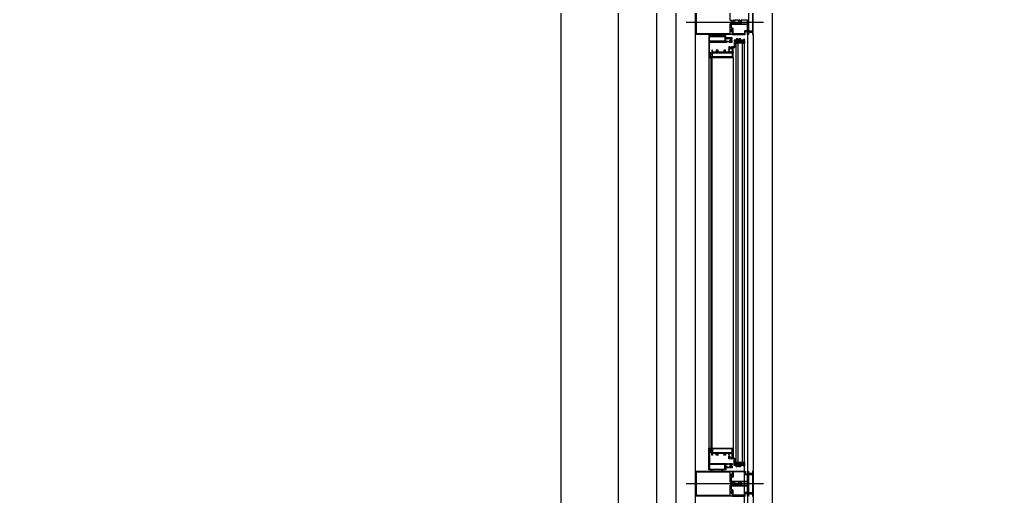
# Model space of a CAD drawing. Header units: millimetres. Extents: x 0 to 356400, y 0 to 68257.
# Drawn here: x 22177.9 to 22281.5, y 6980.2 to 7029.7 of the extents above; entities that cross this region are included whole.
import ezdxf

# ---------------------------------------------------------------- set-up
doc = ezdxf.new("R2010")
doc.units = ezdxf.units.MM
doc.header["$LTSCALE"] = 75
doc.layers.add('8', color=8, linetype='Continuous')

# ---------------------------------------------------------------- blocks, each defined once
blk = doc.blocks.new('G$C7369CDF7')
at = {"layer": '8'}
for p, q in [((7230.3, 54850), (10850.3, 54850)), ((8440.3, 54625.8), (8440.3, 54827.1)), ((9640.3, 54625.8), (9640.3, 54827.1)), ((8440.3, 54800), (8407.8, 54800)), ((8416.8, 54798.5), (8464.3, 54798.5)), ((8472.8, 54800), (8440.3, 54800)), ((8464.3, 54798.5), (8464.3, 54789.1)), ((8465.8, 54789.1), (8465.8, 54798)), ((8465.9, 54788.5), (8465.9, 54796.7)), ((8466.3, 54798.5), (8472.8, 54798.5)), ((8467.4, 54796.7), (8467.4, 54788.5)), ((8472.8, 54800), (10775.3, 54800)), ((8472.8, 54798.5), (8472.8, 54800)), ((9640.3, 54800), (9607.8, 54800)), ((9607.8, 54800), (9607.8, 54798.5)), ((9607.8, 54798.5), (9614.3, 54798.5)), ((9613.2, 54788.5), (9613.2, 54796.7)), ((9614.7, 54796.7), (9614.7, 54788.5)), ((9614.8, 54798), (9614.8, 54789.1)), ((9616.3, 54789.1), (9616.3, 54798)), ((9616.8, 54798.5), (9664.3, 54798.5)), ((9672.8, 54800), (9640.3, 54800)), ((9664.3, 54798.5), (9664.3, 54789.1)), ((9665.8, 54789.1), (9665.8, 54798)), ((9665.9, 54788.5), (9665.9, 54796.7)), ((9666.3, 54798.5), (9672.8, 54798.5)), ((9667.4, 54796.7), (9667.4, 54788.5)), ((9672.8, 54798.5), (9672.8, 54800)), ((8415.2, 54788), (8440.3, 54788)), ((8444.8, 54786), (8435.8, 54786)), ((8435.8, 54786), (8435.8, 54769)), ((8440.3, 54788), (8465.4, 54788)), ((8444.8, 54769), (8444.8, 54786)), ((8446.8, 54785), (8446.8, 54757.8)), ((8461.3, 54786), (8447.8, 54786)), ((8461.3, 54785.3), (8461.3, 54786)), ((8472.8, 54786), (8462.8, 54786)), ((8462.8, 54786), (8462.8, 54785.3)), ((8465.3, 54785.5), (8463.3, 54785.5)), ((8463.3, 54785.5), (8463.3, 54779)), ((8464.3, 54778), (8470.8, 54778)), ((8465.3, 54780), (8465.3, 54785.5)), ((8471.8, 54780), (8465.3, 54780)), ((8467.9, 54788), (8472.8, 54788)), ((8470.8, 54778), (8470.8, 54748.6)), ((8472.8, 54788), (8472.8, 54786)), ((8472.8, 54786), (10775.3, 54786)), ((8472.8, 54746.3), (8472.8, 54779)), ((8485, 54777.7), (8485, 54776.8)), ((8489.2, 54778), (8485.3, 54778)), ((8485.3, 54776.5), (8487.2, 54776.5)), ((8487.2, 54776.5), (8487.2, 54767.2)), ((8489.2, 54769), (8489.2, 54778)), ((8492.7, 54753), (8492.7, 54777)), ((8492.7, 54777), (8495.2, 54777)), ((8495.2, 54773), (8495.2, 54778)), ((10752.9, 54778), (8495.2, 54778)), ((8495.2, 54777), (8495.2, 54753)), ((9585.4, 54773), (8495.2, 54773)), ((9585.4, 54773), (9585.4, 54778)), ((9585.4, 54777), (9585.4, 54753)), ((9587.9, 54777), (9585.4, 54777)), ((9587.9, 54753), (9587.9, 54777)), ((9591.4, 54769), (9591.4, 54778)), ((9591.4, 54778), (9595.3, 54778)), ((9595.3, 54776.5), (9593.4, 54776.5)), ((9593.4, 54776.5), (9593.4, 54767.2)), ((9595.6, 54777.7), (9595.6, 54776.8)), ((9607.8, 54786), (9607.8, 54788)), ((9607.8, 54788), (9612.7, 54788)), ((9617.8, 54786), (9607.8, 54786)), ((9607.8, 54746.3), (9607.8, 54779)), ((9608.8, 54780), (9615.3, 54780)), ((9616.3, 54778), (9609.8, 54778)), ((9609.8, 54778), (9609.8, 54748.6)), ((9615.2, 54788), (9640.3, 54788)), ((9615.3, 54780), (9615.3, 54785.5)), ((9615.3, 54785.5), (9617.3, 54785.5)), ((9617.3, 54785.5), (9617.3, 54779)), ((9617.8, 54785.3), (9617.8, 54786)), ((9632.8, 54786), (9619.3, 54786)), ((9619.3, 54786), (9619.3, 54785.3)), ((9633.8, 54757.8), (9633.8, 54785)), ((9644.8, 54786), (9635.8, 54786)), ((9635.8, 54786), (9635.8, 54769)), ((9640.3, 54788), (9665.4, 54788)), ((9644.8, 54769), (9644.8, 54786)), ((9646.8, 54785), (9646.8, 54757.8)), ((9661.3, 54786), (9647.8, 54786)), ((9661.3, 54785.3), (9661.3, 54786)), ((9672.8, 54786), (9662.8, 54786)), ((9662.8, 54786), (9662.8, 54785.3)), ((9665.3, 54785.5), (9663.3, 54785.5)), ((9663.3, 54785.5), (9663.3, 54779)), ((9664.3, 54778), (9670.8, 54778)), ((9665.3, 54780), (9665.3, 54785.5)), ((9671.8, 54780), (9665.3, 54780)), ((9667.9, 54788), (9672.8, 54788)), ((9670.8, 54778), (9670.8, 54748.6)), ((9672.8, 54788), (9672.8, 54786)), ((9672.8, 54746.3), (9672.8, 54779)), ((8435.8, 54769), (8440.3, 54769)), ((8435.8, 54766.2), (8435.8, 54763.5)), ((8435.8, 54761), (8435.8, 54754)), ((8435.8, 54751.5), (8435.8, 54748.8)), ((8436.3, 54763), (8436.5, 54763)), ((8436.5, 54761.5), (8436.3, 54761.5)), ((8436.3, 54753.5), (8436.5, 54753.5)), ((8436.5, 54752), (8436.3, 54752)), ((8436.3, 54745), (8436.3, 54741)), ((8440.3, 54767), (8436.6, 54767)), ((8436.6, 54748), (8440.3, 54748)), ((8440.3, 54745.5), (8436.8, 54745.5)), ((8440.3, 54769), (8444.8, 54769)), ((8440.3, 54767), (8444, 54767)), ((8444, 54748), (8440.3, 54748)), ((8443.8, 54745.5), (8440.3, 54745.5)), ((8444.3, 54763), (8444, 54763)), ((8444, 54761.5), (8444.3, 54761.5)), ((8444.3, 54753.5), (8444, 54753.5)), ((8444, 54752), (8444.3, 54752)), ((8444.3, 54741), (8444.3, 54745)), ((8444.8, 54766.2), (8444.8, 54763.5)), ((8444.8, 54761), (8444.8, 54754)), ((8444.8, 54751.5), (8444.8, 54748.8)), ((8446.8, 54757.8), (8446.5, 54757.5)), ((8446.5, 54757.5), (8446.8, 54757.2)), ((8446.8, 54757.2), (8446.8, 54743.5)), ((8455.8, 54743.5), (8455.8, 54745.5)), ((8456.3, 54746), (8459.7, 54746)), ((8470.8, 54748.6), (8457.3, 54748.6)), ((8457.3, 54748.6), (8457.3, 54746.3)), ((8457.3, 54746.3), (8460.3, 54746.3)), ((8459.7, 54744.9), (8458.8, 54744.9)), ((8458.8, 54744.9), (8458.8, 54743.3)), ((8458.9, 54744.4), (8458.9, 54743.9)), ((8460.3, 54744.9), (8459.4, 54744.9)), ((8463.3, 54746.3), (8472.8, 54746.3)), ((8464.1, 54744.9), (8463.3, 54744.9)), ((8463.8, 54746), (8472.8, 54746)), ((8464.8, 54744.9), (8463.8, 54744.9)), ((8464.6, 54743.9), (8464.6, 54744.4)), ((8464.8, 54743.3), (8464.8, 54744.9)), ((8472.8, 54746), (8472.8, 54650)), ((8484.8, 54746), (8481.3, 54746)), ((8481.3, 54746), (8481.3, 54735.3)), ((8483.3, 54743.5), (8483.3, 54745)), ((8483.3, 54745), (8484.8, 54745)), ((8487.2, 54767.2), (8484, 54767.2)), ((8484, 54767.2), (8484, 54764.2)), ((8487.2, 54761.5), (8484, 54761.5)), ((8484, 54761.5), (8484, 54757)), ((8484.5, 54763.7), (8485.2, 54763.7)), ((8484.5, 54756.5), (8485.2, 54756.5)), ((8485.7, 54764.2), (8485.7, 54765.2)), ((8485.7, 54765.2), (8487.2, 54765.2)), ((8485.7, 54757), (8485.7, 54759.5)), ((8485.7, 54759.5), (8487.2, 54759.5)), ((8487.2, 54765.2), (8487.2, 54763.7)), ((8487.2, 54763.7), (8487.2, 54761.5)), ((8487.2, 54759.5), (8487.2, 54751)), ((8487.2, 54751), (8504.5, 54751)), ((8488.3, 54745.5), (8488.3, 54745.5)), ((8492.3, 54746), (8488.8, 54746)), ((8488.8, 54745), (8490.3, 54745)), ((8492.7, 54769), (8489.2, 54769)), ((8489.2, 54753), (8489.2, 54767.7)), ((8489.2, 54767.7), (8491.4, 54767.7)), ((8491.4, 54753), (8489.2, 54753)), ((8490.3, 54745), (8490.3, 54743.5)), ((8491.4, 54767.7), (8491.4, 54765.7)), ((8491.4, 54765.7), (8492.7, 54765.7)), ((8492.7, 54755), (8491.4, 54755)), ((8491.4, 54755), (8491.4, 54753)), ((8492.3, 54738.1), (8492.3, 54746)), ((8492.7, 54765.7), (8492.7, 54769)), ((8492.7, 54753), (8492.7, 54755)), ((8495.2, 54753), (8492.7, 54753)), ((8506.5, 54753), (8492.7, 54753)), ((8495.2, 54756), (8495.2, 54762)), ((9585.4, 54761), (8495.2, 54761)), ((9585.4, 54756), (8495.2, 54756)), ((8504.5, 54751), (8504.5, 54744.5)), ((8505.5, 54744.5), (8505.5, 54745.4)), ((8506.5, 54748), (8506.5, 54753)), ((8513.5, 54748), (8506.5, 54748)), ((8506.8, 54745.4), (8506.8, 54739.2)), ((8508.8, 54739.6), (8508.8, 54745.4)), ((8509.4, 54746), (8509.7, 54746)), ((8511.7, 54746), (8515.9, 54746)), ((8513.8, 54747.7), (8513.5, 54748)), ((8514.1, 54748), (8513.8, 54747.7)), ((8517.8, 54748), (8514.1, 54748)), ((8517.8, 54748.5), (8517.8, 54748)), ((8517.9, 54746), (8518.2, 54746)), ((8518.8, 54745.4), (8518.8, 54739.6)), ((8519.3, 54748), (8519.3, 54748.5)), ((8532.8, 54748), (8519.3, 54748)), ((8520.8, 54695), (8520.8, 54746)), ((8520.8, 54746), (8530.8, 54746)), ((8530.8, 54746), (8530.8, 54695)), ((8532.8, 54748), (9576, 54748)), ((8532.8, 54693), (8532.8, 54748)), ((9547.8, 54693), (9547.8, 54748)), ((9547.8, 54748), (9561.3, 54748)), ((9559.8, 54746), (9549.8, 54746)), ((9549.8, 54746), (9549.8, 54695)), ((9559.8, 54695), (9559.8, 54746)), ((9561.3, 54748), (9561.3, 54748.5)), ((9561.8, 54745.4), (9561.8, 54739.6)), ((9562.7, 54746), (9562.4, 54746)), ((9562.8, 54748.5), (9562.8, 54748)), ((9562.8, 54748), (9566.5, 54748)), ((9568.9, 54746), (9564.7, 54746)), ((9566.5, 54748), (9566.8, 54747.7)), ((9566.8, 54747.7), (9567.1, 54748)), ((9567.1, 54748), (9574, 54748)), ((9571.2, 54746), (9570.9, 54746)), ((9571.8, 54739.6), (9571.8, 54745.4)), ((9573.8, 54745.4), (9573.8, 54739.2)), ((9574, 54748), (9574, 54753)), ((9574, 54753), (9587.9, 54753)), ((9575, 54744.5), (9575, 54745.4)), ((9593.4, 54751), (9576, 54751)), ((9576, 54751), (9576, 54744.5)), ((9585.4, 54756), (9585.4, 54762)), ((9585.4, 54753), (9587.9, 54753)), ((9587.9, 54765.7), (9587.9, 54769)), ((9587.9, 54769), (9591.4, 54769)), ((9589.2, 54765.7), (9587.9, 54765.7)), ((9587.9, 54753), (9587.9, 54755)), ((9587.9, 54755), (9589.2, 54755)), ((9588.3, 54738.1), (9588.3, 54746)), ((9588.3, 54746), (9591.8, 54746)), ((9591.4, 54767.7), (9589.2, 54767.7)), ((9589.2, 54767.7), (9589.2, 54765.7)), ((9589.2, 54755), (9589.2, 54753)), ((9589.2, 54753), (9591.4, 54753)), ((9591.8, 54745), (9590.3, 54745)), ((9590.3, 54745), (9590.3, 54743.5)), ((9591.4, 54753), (9591.4, 54767.7)), ((9592.3, 54745.5), (9592.3, 54745.5)), ((9593.4, 54767.2), (9596.6, 54767.2)), ((9594.9, 54765.2), (9593.4, 54765.2)), ((9593.4, 54765.2), (9593.4, 54763.7)), ((9593.4, 54763.7), (9593.4, 54761.5)), ((9593.4, 54761.5), (9596.6, 54761.5)), ((9594.9, 54759.5), (9593.4, 54759.5)), ((9593.4, 54759.5), (9593.4, 54751)), ((9594.9, 54764.2), (9594.9, 54765.2)), ((9594.9, 54757), (9594.9, 54759.5)), ((9596.1, 54763.7), (9595.4, 54763.7)), ((9596.1, 54756.5), (9595.4, 54756.5)), ((9595.8, 54746), (9599.3, 54746)), ((9597.3, 54745), (9595.8, 54745)), ((9596.6, 54767.2), (9596.6, 54764.2)), ((9596.6, 54761.5), (9596.6, 54757)), ((9597.3, 54743.5), (9597.3, 54745)), ((9599.3, 54746), (9599.3, 54735.3)), ((9617.3, 54746.3), (9607.8, 54746.3)), ((9607.8, 54650), (9607.8, 54746)), ((9607.8, 54746), (9616.7, 54746)), ((9609.8, 54748.6), (9623.3, 54748.6)), ((9616.7, 54744.9), (9615.8, 54744.9)), ((9615.8, 54744.9), (9615.8, 54743.3)), ((9615.9, 54743.9), (9615.9, 54744.4)), ((9616.4, 54744.9), (9617.3, 54744.9)), ((9623.3, 54746.3), (9620.3, 54746.3)), ((9620.3, 54744.9), (9621.1, 54744.9)), ((9620.8, 54746), (9624.3, 54746)), ((9621.8, 54744.9), (9620.8, 54744.9)), ((9621.6, 54744.4), (9621.6, 54743.9)), ((9621.8, 54743.3), (9621.8, 54744.9)), ((9623.3, 54748.6), (9623.3, 54746.3)), ((9624.8, 54745.5), (9624.8, 54743.5)), ((9634.1, 54757.5), (9633.8, 54757.8)), ((9633.8, 54757.2), (9634.1, 54757.5)), ((9633.8, 54743.5), (9633.8, 54757.2)), ((9635.8, 54769), (9640.3, 54769)), ((9635.8, 54766.2), (9635.8, 54763.5)), ((9635.8, 54761), (9635.8, 54754)), ((9635.8, 54751.5), (9635.8, 54748.8)), ((9636.3, 54763), (9636.5, 54763)), ((9636.5, 54761.5), (9636.3, 54761.5)), ((9636.3, 54753.5), (9636.5, 54753.5)), ((9636.5, 54752), (9636.3, 54752)), ((9636.3, 54745), (9636.3, 54741)), ((9640.3, 54767), (9636.6, 54767)), ((9636.6, 54748), (9640.3, 54748)), ((9640.3, 54745.5), (9636.8, 54745.5)), ((9640.3, 54769), (9644.8, 54769)), ((9640.3, 54767), (9644, 54767)), ((9644, 54748), (9640.3, 54748)), ((9643.8, 54745.5), (9640.3, 54745.5)), ((9644.3, 54763), (9644, 54763)), ((9644, 54761.5), (9644.3, 54761.5)), ((9644.3, 54753.5), (9644, 54753.5)), ((9644, 54752), (9644.3, 54752)), ((9644.3, 54741), (9644.3, 54745)), ((9644.8, 54766.2), (9644.8, 54763.5)), ((9644.8, 54761), (9644.8, 54754)), ((9644.8, 54751.5), (9644.8, 54748.8)), ((9646.8, 54757.8), (9646.5, 54757.5)), ((9646.5, 54757.5), (9646.8, 54757.2)), ((9646.8, 54757.2), (9646.8, 54743.5)), ((9655.8, 54743.5), (9655.8, 54745.5)), ((9656.3, 54746), (9659.7, 54746)), ((9670.8, 54748.6), (9657.3, 54748.6)), ((9657.3, 54748.6), (9657.3, 54746.3)), ((9657.3, 54746.3), (9660.3, 54746.3)), ((9659.7, 54744.9), (9658.8, 54744.9)), ((9658.8, 54744.9), (9658.8, 54743.3)), ((9658.9, 54744.4), (9658.9, 54743.9)), ((9660.3, 54744.9), (9659.4, 54744.9)), ((9663.3, 54746.3), (9672.8, 54746.3)), ((9664.1, 54744.9), (9663.3, 54744.9)), ((9663.8, 54746), (9672.8, 54746)), ((9664.8, 54744.9), (9663.8, 54744.9)), ((9664.6, 54743.9), (9664.6, 54744.4)), ((9664.8, 54743.3), (9664.8, 54744.9)), ((9672.8, 54746), (9672.8, 54650)), ((8435.8, 54740.5), (8410.8, 54740.5)), ((8469.8, 54740.5), (8444.8, 54740.5)), ((8447.3, 54743), (8455.3, 54743)), ((8458.8, 54743.3), (8464.8, 54743.3)), ((8459.4, 54743.4), (8464.1, 54743.4)), ((8470.3, 54652.5), (8470.3, 54740)), ((8475.8, 54721), (8473.8, 54721)), ((8473.8, 54719), (8475.8, 54719)), ((8480.8, 54729), (8475.8, 54729)), ((8475.8, 54729), (8475.8, 54721)), ((8475.8, 54719), (8475.8, 54693)), ((8477.8, 54726.5), (8490.3, 54726.5)), ((8477.8, 54687), (8477.8, 54726.5)), ((8481.3, 54735.3), (8481.6, 54735)), ((8481.6, 54735), (8481.3, 54734.7)), ((8481.3, 54734.7), (8481.3, 54729.5)), ((8490.3, 54743.5), (8483.3, 54743.5)), ((8483.3, 54738.6), (8483.3, 54741)), ((8483.8, 54738.6), (8483.3, 54738.6)), ((8483.3, 54732.4), (8483.3, 54737.6)), ((8483.3, 54737.6), (8483.8, 54737.6)), ((8483.8, 54732.4), (8483.3, 54732.4)), ((8483.3, 54729), (8483.3, 54731.4)), ((8483.3, 54731.4), (8483.8, 54731.4)), ((8483.8, 54741.5), (8489.8, 54741.5)), ((8489.8, 54728.5), (8483.8, 54728.5)), ((8490.3, 54738.6), (8489.8, 54738.6)), ((8489.8, 54737.6), (8491.8, 54737.6)), ((8491.8, 54732.4), (8489.8, 54732.4)), ((8489.8, 54731.4), (8490.3, 54731.4)), ((8490.3, 54741), (8490.3, 54738.6)), ((8490.3, 54731.4), (8490.3, 54729)), ((8490.3, 54726.5), (8490.3, 54687)), ((8492.3, 54688), (8492.3, 54731.9)), ((8504.5, 54740.1), (8504.5, 54737)), ((8504.5, 54737), (8510.7, 54737)), ((8505.5, 54739.2), (8505.5, 54740.1)), ((8509.7, 54739), (8509.4, 54739)), ((8511.2, 54737.5), (8511.2, 54739.5)), ((8518.8, 54728.5), (8513.8, 54728.5)), ((8513.8, 54728.5), (8513.8, 54724)), ((8513.8, 54724), (8515.8, 54724)), ((8515.8, 54724), (8515.8, 54726.5)), ((8515.8, 54726.5), (8518.8, 54726.5)), ((8516.4, 54739.5), (8516.4, 54737.5)), ((8516.9, 54737), (8518.8, 54737)), ((8518.2, 54739), (8517.9, 54739)), ((8518.8, 54737), (8518.8, 54728.5)), ((8518.8, 54726.5), (8518.8, 54706.5)), ((9563.7, 54737), (9561.8, 54737)), ((9561.8, 54737), (9561.8, 54728.5)), ((9561.8, 54728.5), (9566.8, 54728.5)), ((9564.8, 54726.5), (9561.8, 54726.5)), ((9561.8, 54726.5), (9561.8, 54706.5)), ((9562.4, 54739), (9562.7, 54739)), ((9564.2, 54739.5), (9564.2, 54737.5)), ((9564.8, 54724), (9564.8, 54726.5)), ((9566.8, 54724), (9564.8, 54724)), ((9566.8, 54728.5), (9566.8, 54724)), ((9569.4, 54737.5), (9569.4, 54739.5)), ((9576, 54737), (9569.9, 54737)), ((9570.9, 54739), (9571.2, 54739)), ((9575, 54739.2), (9575, 54740.1)), ((9576, 54740.1), (9576, 54737)), ((9588.3, 54688), (9588.3, 54731.9)), ((9590.8, 54737.6), (9588.8, 54737.6)), ((9588.8, 54732.4), (9590.8, 54732.4)), ((9590.3, 54743.5), (9597.3, 54743.5)), ((9590.3, 54741), (9590.3, 54738.6)), ((9590.3, 54738.6), (9590.8, 54738.6)), ((9590.8, 54731.4), (9590.3, 54731.4)), ((9590.3, 54731.4), (9590.3, 54729)), ((9602.8, 54726.5), (9590.3, 54726.5)), ((9590.3, 54726.5), (9590.3, 54687)), ((9596.8, 54741.5), (9590.8, 54741.5)), ((9590.8, 54728.5), (9596.8, 54728.5)), ((9596.8, 54738.6), (9597.3, 54738.6)), ((9597.3, 54737.6), (9596.8, 54737.6)), ((9596.8, 54732.4), (9597.3, 54732.4)), ((9597.3, 54731.4), (9596.8, 54731.4)), ((9597.3, 54738.6), (9597.3, 54741)), ((9597.3, 54732.4), (9597.3, 54737.6)), ((9597.3, 54729), (9597.3, 54731.4)), ((9599.3, 54735.3), (9599, 54735)), ((9599, 54735), (9599.3, 54734.7)), ((9599.3, 54734.7), (9599.3, 54729.5)), ((9599.8, 54729), (9604.8, 54729)), ((9602.8, 54687), (9602.8, 54726.5)), ((9604.8, 54729), (9604.8, 54721)), ((9604.8, 54721), (9606.8, 54721)), ((9606.8, 54719), (9604.8, 54719)), ((9604.8, 54719), (9604.8, 54693)), ((9610.3, 54740), (9610.3, 54652.5)), ((9635.8, 54740.5), (9610.8, 54740.5)), ((9615.8, 54743.3), (9621.8, 54743.3)), ((9621.1, 54743.4), (9616.4, 54743.4)), ((9625.3, 54743), (9633.3, 54743)), ((9669.8, 54740.5), (9644.8, 54740.5)), ((9647.3, 54743), (9655.3, 54743)), ((9658.8, 54743.3), (9664.8, 54743.3)), ((9659.4, 54743.4), (9664.1, 54743.4)), ((9670.3, 54652.5), (9670.3, 54740)), ((8475.8, 54693), (8473.8, 54693)), ((8515.8, 54709), (8513.8, 54709)), ((8513.8, 54709), (8513.8, 54704.5)), ((8513.8, 54704.5), (8518.8, 54704.5)), ((8518.8, 54695), (8513.8, 54695)), ((8513.8, 54695), (8513.8, 54693)), ((8513.8, 54693), (8532.8, 54693)), ((8515.8, 54706.5), (8515.8, 54709)), ((8518.8, 54706.5), (8515.8, 54706.5)), ((8518.8, 54704.5), (8518.8, 54695)), ((8530.8, 54695), (8520.8, 54695)), ((8532.8, 54693), (9547.8, 54693)), ((9566.8, 54693), (9547.8, 54693)), ((9549.8, 54695), (9559.8, 54695)), ((9561.8, 54706.5), (9564.8, 54706.5)), ((9566.8, 54704.5), (9561.8, 54704.5)), ((9561.8, 54704.5), (9561.8, 54695)), ((9561.8, 54695), (9566.8, 54695)), ((9564.8, 54706.5), (9564.8, 54709)), ((9564.8, 54709), (9566.8, 54709)), ((9566.8, 54709), (9566.8, 54704.5)), ((9566.8, 54695), (9566.8, 54693)), ((9604.8, 54693), (9606.8, 54693)), ((8473.8, 54691), (8475.8, 54691)), ((8475.8, 54691), (8475.8, 54685)), ((8475.8, 54685), (8532.8, 54685)), ((8490.3, 54687), (8477.8, 54687)), ((8520.8, 54687), (8493.3, 54687)), ((8524.3, 54690), (8520.8, 54690)), ((8520.8, 54690), (8520.8, 54687)), ((8522.8, 54687), (8522.8, 54688.5)), ((8522.8, 54688.5), (8524.3, 54688.5)), ((8530.8, 54687), (8522.8, 54687)), ((8532.8, 54690), (8529.3, 54690)), ((8529.3, 54688.5), (8530.8, 54688.5)), ((8530.8, 54688.5), (8530.8, 54687)), ((8532.8, 54690), (9547.8, 54690)), ((8532.8, 54685), (8532.8, 54690)), ((8532.8, 54685), (9547.8, 54685)), ((9547.8, 54690), (9551.3, 54690)), ((9547.8, 54685), (9547.8, 54690)), ((9604.8, 54685), (9547.8, 54685)), ((9551.3, 54688.5), (9549.8, 54688.5)), ((9549.8, 54688.5), (9549.8, 54687)), ((9549.8, 54687), (9557.8, 54687)), ((9556.3, 54690), (9559.8, 54690)), ((9557.8, 54688.5), (9556.3, 54688.5)), ((9557.8, 54687), (9557.8, 54688.5)), ((9559.8, 54690), (9559.8, 54687)), ((9559.8, 54687), (9587.3, 54687)), ((9590.3, 54687), (9602.8, 54687)), ((9606.8, 54691), (9604.8, 54691)), ((9604.8, 54691), (9604.8, 54685)), ((8472.8, 54650), (8407.8, 54650)), ((8410.3, 54652.5), (8470.3, 54652.5)), ((10775.3, 54650), (8472.8, 54650)), ((9672.8, 54650), (9607.8, 54650)), ((9610.3, 54652.5), (9670.3, 54652.5)), ((10850.3, 54600), (7230.3, 54600)), ((18080.3, 54550), (6230.3, 54550)), ((10850.3, 54450), (7230.3, 54450)), ((7230.3, 54300), (11000.3, 54300))]:
    blk.add_line(p, q, dxfattribs=at)
for centre, radius, start, end in [((8930.3, 49525), 10000, 90, 153.25632), ((10230.3, 49050), 9000, 90, 154.10353), ((10230.3, 49050), 8800, 90, 154.10353), ((8466.3, 54798), 0.5, 90, 180), ((8466.6, 54796.7), 0.75, 0, 180), ((9613.9, 54796.7), 0.75, 0, 180), ((9614.3, 54798), 0.5, 0, 90), ((9616.8, 54798), 0.5, 90, 180), ((9666.3, 54798), 0.5, 90, 180), ((9666.6, 54796.7), 0.75, 0, 180), ((8447.8, 54785), 1, 90, 180), ((8462, 54785.3), 0.75, 180, 0), ((8464.3, 54779), 1, 180, 270), ((8465, 54789.1), 0.75, 180, 0), ((8465.4, 54788.5), 0.5, 270, 0), ((8467.9, 54788.5), 0.5, 180, 270), ((8471.8, 54779), 1, 0, 90), ((8485.3, 54777.7), 0.3, 90, 180), ((8485.3, 54776.8), 0.3, 180, 270), ((8492.2, 54785.9), 8.43, 249.237, 290.763), ((9588.4, 54785.9), 8.43, 249.237, 290.763), ((9595.3, 54777.7), 0.3, 360, 90), ((9595.3, 54776.8), 0.3, 270, 0), ((9608.8, 54779), 1, 90, 180), ((9612.7, 54788.5), 0.5, 270, 0), ((9615.2, 54788.5), 0.5, 180, 270), ((9615.5, 54789.1), 0.75, 180, 0), ((9616.3, 54779), 1, 270, 0), ((9618.5, 54785.3), 0.75, 180, 0), ((9632.8, 54785), 1, 0, 90), ((9647.8, 54785), 1, 90, 180), ((9662, 54785.3), 0.75, 180, 0), ((9664.3, 54779), 1, 180, 270), ((9665, 54789.1), 0.75, 180, 0), ((9665.4, 54788.5), 0.5, 270, 0), ((9667.9, 54788.5), 0.5, 180, 270), ((9671.8, 54779), 1, 0, 90), ((8436.6, 54766.2), 0.8, 90, 180), ((8436.3, 54763.5), 0.5, 180, 270), ((8436.3, 54761), 0.5, 90, 180), ((8436.3, 54754), 0.5, 180, 270), ((8436.3, 54751.5), 0.5, 90, 180), ((8436.6, 54748.8), 0.8, 180, 270), ((8436.8, 54745), 0.5, 90, 180), ((8436.5, 54762.3), 0.75, 270, 90), ((8436.5, 54752.8), 0.75, 270, 90), ((8444, 54762.3), 0.75, 90, 270), ((8444, 54752.8), 0.75, 90, 270), ((8443.8, 54745), 0.5, 0, 90), ((8444, 54766.2), 0.8, 0, 90), ((8444, 54748.8), 0.8, 270, 0), ((8444.3, 54763.5), 0.5, 270, 0), ((8444.3, 54761), 0.5, 0, 90), ((8444.3, 54754), 0.5, 270, 0), ((8444.3, 54751.5), 0.5, 0, 90), ((8456.3, 54745.5), 0.5, 90, 180), ((8459.4, 54744.4), 0.5, 90, 180), ((8459.7, 54745.5), 0.55, 270, 90), ((8460, 54745.6), 0.765, 290.2778, 69.7222), ((8463.6, 54745.6), 0.765, 110.2778, 249.7222), ((8463.8, 54745.5), 0.55, 90, 270), ((8464.1, 54744.4), 0.5, 0, 90), ((8484.5, 54764.2), 0.5, 180, 270), ((8484.5, 54757), 0.5, 180, 270), ((8484.8, 54745.5), 0.5, 270, 90), ((8485.2, 54764.2), 0.5, 270, 0), ((8485.2, 54757), 0.5, 270, 0), ((8488.8, 54745.5), 0.5, 90, 180), ((8488.8, 54745.5), 0.5, 180, 270), ((8505, 54744.5), 0.5, 180, 270), ((8505, 54744.5), 0.5, 270, 0), ((8506.2, 54745.4), 0.625, 90, 180), ((8506.2, 54745.4), 0.625, 0, 90), ((8509.4, 54745.4), 0.6, 90, 180), ((8509.7, 54745.5), 0.5, 0, 90), ((8510.7, 54745.5), 0.5, 180, 0), ((8511.7, 54745.5), 0.5, 90, 180), ((8515.9, 54745.5), 0.5, 0, 90), ((8516.9, 54745.5), 0.5, 180, 0), ((8517.9, 54745.5), 0.5, 90, 180), ((8518.5, 54748.5), 0.75, 0, 180), ((8518.2, 54745.4), 0.6, 360, 90), ((9562, 54748.5), 0.75, 0, 180), ((9562.4, 54745.4), 0.6, 90, 180), ((9562.7, 54745.5), 0.5, 0, 90), ((9563.7, 54745.5), 0.5, 180, 0), ((9564.7, 54745.5), 0.5, 90, 180), ((9568.9, 54745.5), 0.5, 0, 90), ((9569.9, 54745.5), 0.5, 180, 0), ((9570.9, 54745.5), 0.5, 90, 180), ((9571.2, 54745.4), 0.6, 360, 90), ((9574.4, 54745.4), 0.625, 90, 180), ((9574.4, 54745.4), 0.625, 0, 90), ((9575.5, 54744.5), 0.5, 180, 270), ((9575.5, 54744.5), 0.5, 270, 0), ((9591.8, 54745.5), 0.5, 0, 90), ((9591.8, 54745.5), 0.5, 270, 360), ((9595.4, 54764.2), 0.5, 180, 270), ((9595.4, 54757), 0.5, 180, 270), ((9595.8, 54745.5), 0.5, 90, 270), ((9596.1, 54764.2), 0.5, 270, 0), ((9596.1, 54757), 0.5, 270, 0), ((9616.4, 54744.4), 0.5, 90, 180), ((9616.7, 54745.5), 0.55, 270, 90), ((9617, 54745.6), 0.765, 290.2778, 69.7222), ((9620.6, 54745.6), 0.765, 110.2778, 249.7222), ((9620.8, 54745.5), 0.55, 90, 270), ((9621.1, 54744.4), 0.5, 0, 90), ((9624.3, 54745.5), 0.5, 0, 90), ((9636.6, 54766.2), 0.8, 90, 180), ((9636.3, 54763.5), 0.5, 180, 270), ((9636.3, 54761), 0.5, 90, 180), ((9636.3, 54754), 0.5, 180, 270), ((9636.3, 54751.5), 0.5, 90, 180), ((9636.6, 54748.8), 0.8, 180, 270), ((9636.8, 54745), 0.5, 90, 180), ((9636.5, 54762.3), 0.75, 270, 90), ((9636.5, 54752.8), 0.75, 270, 90), ((9644, 54762.3), 0.75, 90, 270), ((9644, 54752.8), 0.75, 90, 270), ((9643.8, 54745), 0.5, 0, 90), ((9644, 54766.2), 0.8, 0, 90), ((9644, 54748.8), 0.8, 270, 0), ((9644.3, 54763.5), 0.5, 270, 0), ((9644.3, 54761), 0.5, 0, 90), ((9644.3, 54754), 0.5, 270, 0), ((9644.3, 54751.5), 0.5, 0, 90), ((9656.3, 54745.5), 0.5, 90, 180), ((9659.4, 54744.4), 0.5, 90, 180), ((9659.7, 54745.5), 0.55, 270, 90), ((9660, 54745.6), 0.765, 290.2778, 69.7222), ((9663.6, 54745.6), 0.765, 110.2778, 249.7222), ((9663.8, 54745.5), 0.55, 90, 270), ((9664.1, 54744.4), 0.5, 0, 90), ((8435.8, 54741), 0.5, 270, 0), ((8444.8, 54741), 0.5, 180, 270), ((8447.3, 54743.5), 0.5, 180, 270), ((8455.3, 54743.5), 0.5, 270, 0), ((8459.4, 54743.9), 0.5, 180, 270), ((8464.1, 54743.9), 0.5, 270, 0), ((8469.8, 54740), 0.5, 0, 90), ((8473.8, 54720), 1, 90, 180), ((8473.8, 54720), 1, 180, 270), ((8480.8, 54729.5), 0.5, 270, 0), ((8483.8, 54741), 0.5, 90, 180), ((8483.8, 54729), 0.5, 180, 270), ((8483.8, 54738.1), 0.5, 270, 90), ((8483.8, 54731.9), 0.5, 270, 90), ((8489.8, 54738.1), 0.5, 90, 270), ((8489.8, 54731.9), 0.5, 90, 270), ((8489.8, 54741), 0.5, 0, 90), ((8489.8, 54729), 0.5, 270, 0), ((8497.6, 54735), 6.14, 153.4061, 206.5939), ((8491.8, 54738.1), 0.5, 270, 0), ((8491.8, 54731.9), 0.5, 0, 90), ((8505, 54740.1), 0.5, 90, 180), ((8505, 54740.1), 0.5, 0, 90), ((8506.2, 54739.2), 0.625, 180, 270), ((8506.2, 54739.2), 0.625, 270, 0), ((8509.4, 54739.6), 0.6, 180, 270), ((8509.7, 54739.5), 0.5, 270, 0), ((8510.7, 54739.5), 0.5, 0, 180), ((8510.7, 54737.5), 0.5, 270, 0), ((8513.8, 54727.7), 9.86, 73.8262, 106.1738), ((8516.9, 54739.5), 0.5, 0, 180), ((8516.9, 54737.5), 0.5, 180, 270), ((8517.9, 54739.5), 0.5, 180, 270), ((8518.2, 54739.6), 0.6, 270, 0), ((9562.4, 54739.6), 0.6, 180, 270), ((9562.7, 54739.5), 0.5, 270, 0), ((9563.7, 54739.5), 0.5, 0, 180), ((9563.7, 54737.5), 0.5, 270, 0), ((9566.8, 54727.7), 9.86, 73.8262, 106.1738), ((9569.9, 54739.5), 0.5, 0, 180), ((9569.9, 54737.5), 0.5, 180, 270), ((9570.9, 54739.5), 0.5, 180, 270), ((9571.2, 54739.6), 0.6, 270, 0), ((9574.4, 54739.2), 0.625, 180, 270), ((9574.4, 54739.2), 0.625, 270, 0), ((9575.5, 54740.1), 0.5, 90, 180), ((9575.5, 54740.1), 0.5, 0, 90), ((9588.8, 54738.1), 0.5, 180, 270), ((9588.8, 54731.9), 0.5, 90, 180), ((9582.9, 54735), 6.14, 333.4061, 26.5939), ((9590.8, 54741), 0.5, 90, 180), ((9590.8, 54729), 0.5, 180, 270), ((9590.8, 54738.1), 0.5, 270, 90), ((9590.8, 54731.9), 0.5, 270, 90), ((9596.8, 54738.1), 0.5, 90, 270), ((9596.8, 54731.9), 0.5, 90, 270), ((9596.8, 54741), 0.5, 0, 90), ((9596.8, 54729), 0.5, 270, 0), ((9599.8, 54729.5), 0.5, 180, 270), ((9606.8, 54720), 1, 0, 90), ((9606.8, 54720), 1, 270, 360), ((9610.8, 54740), 0.5, 90, 180), ((9616.4, 54743.9), 0.5, 180, 270), ((9621.1, 54743.9), 0.5, 270, 0), ((9625.3, 54743.5), 0.5, 180, 270), ((9633.3, 54743.5), 0.5, 270, 0), ((9635.8, 54741), 0.5, 270, 0), ((9644.8, 54741), 0.5, 180, 270), ((9647.3, 54743.5), 0.5, 180, 270), ((9655.3, 54743.5), 0.5, 270, 0), ((9659.4, 54743.9), 0.5, 180, 270), ((9664.1, 54743.9), 0.5, 270, 0), ((9669.8, 54740), 0.5, 0, 90), ((8473.8, 54692), 1, 90, 180), ((9606.8, 54692), 1, 0, 90), ((8473.8, 54692), 1, 180, 270), ((8493.3, 54688), 1, 180, 270), ((8524.3, 54689.3), 0.75, 270, 90), ((8529.3, 54689.3), 0.75, 90, 270), ((9551.3, 54689.3), 0.75, 270, 90), ((9556.3, 54689.3), 0.75, 90, 270), ((9587.3, 54688), 1, 270, 360), ((9606.8, 54692), 1, 270, 360)]:
    blk.add_arc(centre, radius, start, end, dxfattribs=at)

msp = doc.modelspace()

# ---------------------------------------------------------------- block references
at = {"xscale": 0.04000000000000001, "yscale": 0.04000000000000001, "zscale": 0.04000000000000001, "rotation": 270}
msp.add_blockref('G$C7369CDF7', (20062.17, 7367.09), dxfattribs=at)

doc.saveas('drawing.dxf')
